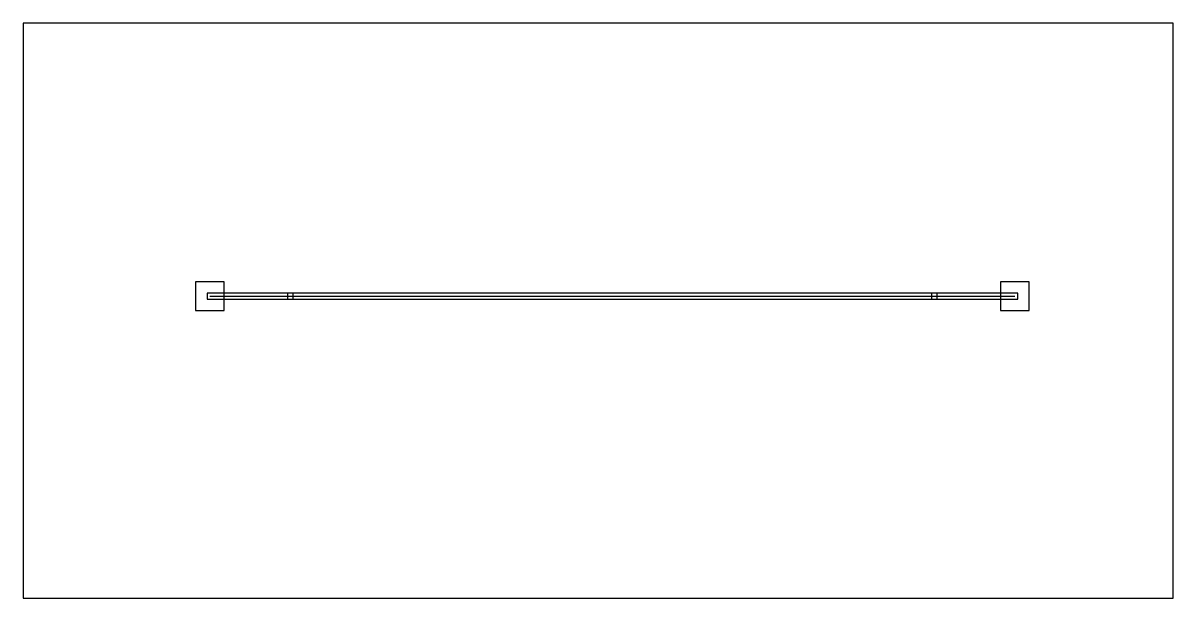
# Model space of a CAD drawing. Header units: millimetres. Extents: x 0 to 20, y 0 to 10.
import ezdxf

# ---------------------------------------------------------------- set-up
doc = ezdxf.new("R2010")
doc.units = ezdxf.units.MM
doc.layers.add('PCB_LAYERS', color=7, linetype='CONTINUOUS')

msp = doc.modelspace()

# ---------------------------------------------------------------- linework, layer by layer
at = {"layer": 'PCB_LAYERS', "color": 8}
msp.add_lwpolyline([(0, 0), (20, 0), (20, 10), (0, 10)], close=True, dxfattribs=at)
msp.add_lwpolyline([(0, 0), (20, 0), (20, 10), (0, 10)], close=True, dxfattribs=at)
at = {"layer": 'PCB_LAYERS', "color": 35, "true_color": 0xb87333}
for points in [[(3, 5), (3.5, 5), (3.5, 5.5), (3, 5.5)], [(3, 5), (3.5, 5), (3.5, 5.5), (3, 5.5)], [(17, 5), (17.5, 5), (17.5, 5.5), (17, 5.5)], [(17, 5), (17.5, 5), (17.5, 5.5), (17, 5.5)], [(3.2, 5.2), (4.7, 5.2), (4.7, 5.3), (3.2, 5.3)], [(4.6, 5.2), (15.9, 5.2), (15.9, 5.3), (4.6, 5.3)], [(15.8, 5.2), (17.3, 5.2), (17.3, 5.3), (15.8, 5.3)]]:
    msp.add_lwpolyline(points, close=True, dxfattribs=at)
for points in [[(3.25, 5.25), (4.65, 5.25)], [(4.65, 5.25), (15.85, 5.25)], [(15.85, 5.25), (17.25, 5.25)]]:
    msp.add_lwpolyline(points, dxfattribs=at)

doc.saveas('drawing.dxf')
